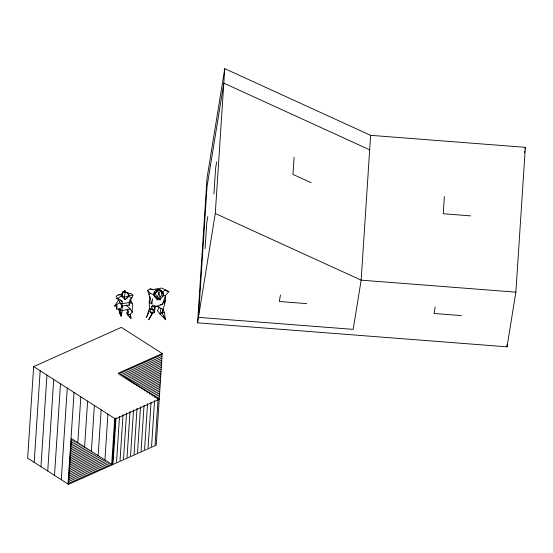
<?xml version="1.0" encoding="UTF-8"?>
<svg xmlns="http://www.w3.org/2000/svg" width="553" height="553" viewBox="0 0 553 553"><rect width="100%" height="100%" fill="white"/><g stroke="black" fill="none" stroke-linecap="round" stroke-linejoin="round"><path stroke-width="0.83" d="M152.911 312.88L148.681 319.765L151.854 313.745L154.55 312.41L154.446 308.512M121.985 306.417L122.178 301.579L117.665 298.551L116.434 298.482L118.273 299.346L121.985 306.417L126.229 305.242L129.153 305.235L129.229 302.567L130.37 299.014M127.328 309.459L128.738 311.574L127.632 314.809L130.308 314.284L132.264 312.21L130.218 308.927L121.805 310.696L120.215 309.431L116.6 309.023L116.773 304.544L119.78 302.83L121.031 303.5M122.331 310.447L121.148 316.219L120.402 312.39L120.519 309.417L119.393 308.712M33.643 366.584L27.65 458.167L68.517 484.345L156.243 445.124L162.236 353.547L121.37 327.369L33.643 366.584L115.377 418.946L159.236 399.335L118.37 373.157L162.236 353.547M34.182 462.322L40.175 370.745M40.957 466.663L46.95 375.086M47.731 471.004L53.724 379.427M54.505 475.345L60.498 383.761M61.279 479.686L67.272 388.102M68.054 484.02L74.047 392.443M68.517 484.345L71.51 438.557L112.377 464.734L115.377 418.946M77.828 442.573L80.821 396.784M84.602 446.914L87.595 401.125M91.376 451.255L94.369 405.467M98.151 455.596L101.144 409.808M104.925 459.93L107.918 414.142M111.699 464.271L114.692 418.483M113.019 463.58L116.019 417.791M116.524 462.011L119.524 416.222M120.029 460.449L123.029 414.66M123.533 458.879L126.526 413.091M127.038 457.317L130.031 411.522M130.543 455.748L133.536 409.96M134.047 454.179L137.04 408.39M137.552 452.617L140.545 406.821M141.056 451.048L144.05 405.259M144.561 449.478L147.554 403.69M148.066 447.916L151.059 402.128M151.57 446.347L154.564 400.559M155.075 444.778L158.068 398.99M197.566 322.841L207.043 178.011L224.753 68.655L370.621 135.333L525.35 147.326L515.873 292.157L507.018 346.835L197.566 322.841L215.276 213.486L224.753 68.655M205.059 248.643L206.732 223.087L207.783 216.582M213.914 193.965L215.587 168.409L216.645 161.905M294.078 157.183L292.952 174.409L311.152 182.725M370.621 135.333L361.15 280.157L353.18 329.367L198.451 317.374L206.981 187.025L223.806 83.137L369.674 149.815M444.377 196.522L443.25 213.741L470.555 215.864M507.018 346.835L507.191 344.249M130.577 301.164L132.388 303.445L132.264 312.21M163.37 295.696L163.529 293.546L162.14 291.5L159.395 289.468L157.522 289.489L155.642 290.297L154.308 291.998C153.112 294.659 154.716 297.735 157.356 298.717L160.522 298.668L163.37 295.696L163.529 293.546L161.345 290.781M154.308 291.998L154.038 295.088L155.407 297.521L157.356 298.717M121.605 312.182L121.148 316.219L119.676 313.378L118.791 308.643M122.386 292.35L127.999 292.814L128.255 296.581L125.109 299.685L124.231 296.926L125.268 292.558L124.999 290.947L122.386 292.35L121.867 296.505L125.109 299.685L127.861 297.431L129.077 295.088L127.771 292.565M155.338 306.134L154.522 309.383L152.835 309.957L151.494 306.811L157.716 306.48L160.868 308.304L160.1 314.063L165.554 319.634L164.22 312.148L162.713 309.5M127.632 314.809L130.978 318.369L130.308 314.284L130.978 318.369L126.955 313.613L127.418 310.185M150.105 296.581L149.269 302.546L151.881 303.839L152.58 298.772M158.137 298.108L156.665 299.823L160.011 299.712L160.197 298.371M154.55 312.41L155.027 306.238M158.822 306.749L159.029 308.18L157.384 310.627L160.1 314.063L161.994 312.811C163.605 307.696 165.693 302.27 165.285 296.843M280.412 294.998L279.355 301.496L306.666 303.618M435.135 306.991L434.084 313.496L461.389 315.611M524.465 152.794L524.714 151.232M525.08 149.013L525.35 147.326M121.805 310.696L122.635 306.051M163.605 316.883L165.554 319.634L161.994 312.811L162.534 310.323M116.6 309.023L116.932 307.592M148.653 313.005L146.469 317.339L149.441 308.636L149.269 302.546M126.955 313.613L127.37 312.113M162.686 296.788L163.584 293.954L162.14 291.5L159.395 289.468L155.642 290.297M160.011 299.712L160.557 298.081M164.379 303.383L165.52 300.016L161.766 304.648L155.773 306.314L152.759 305L151.494 306.811M155.483 293.443L157.356 290.242L160.695 290.318L162.126 293.899L161.524 295.62L160.19 296.954L158.932 297.293L157.218 296.926L155.863 295.129L155.483 293.443L156.216 291.721L157.287 290.933M151.881 303.839L147.575 290.346L150.319 288.88L152.918 289.502L161.587 288.058L168.872 291.555L165.61 295.42L162.547 304.122L160.128 304.71M130.038 300.134L131.759 297.977L132.92 295.233L131.42 293.733L127.328 293.29M129.153 305.235L131.026 301.35L130.66 299.18M120.215 309.431L122.137 305.913M122.566 295.35L121.867 296.505L124.231 296.926L128.255 296.581M154.522 309.383L151.854 313.745L148.819 310.966M117.264 306.168L114.637 306.003L118.294 300.466M157.218 296.926L160.695 290.318L162.126 293.899M120.402 312.39L119.676 313.378L118.992 308.933M152.766 312.542L151.854 313.745L149.441 308.636L151.978 309.009M152.504 289.931L152.918 289.502M149.165 294.39L150.354 293.353L154.225 294.908M122.254 295.247L117.665 298.551L116.095 296.242L118.335 294.88L122.794 293.788M114.637 306.003L116.773 304.544M122.351 292.198L124.971 290.553L126.125 292.544M161.939 292.032L165.686 289.959M118.349 374.105L161.759 354.701M119.98 375.155L161.642 356.526M121.619 376.199L161.524 358.358M123.25 377.243L161.4 360.19M124.881 378.287L161.282 362.015M126.513 379.337L161.165 363.846M128.144 380.381L161.041 365.671M129.775 381.425L160.923 367.503M131.414 382.476L160.805 369.335M133.045 383.519L160.681 371.16M134.676 384.563L160.564 372.992M136.308 385.607L160.446 374.816M137.939 386.658L160.322 376.648M139.57 387.701L160.204 378.48M141.209 388.745L160.087 380.305M142.84 389.796L159.969 382.137M144.471 390.84L159.845 383.969M146.103 391.883L159.727 385.794M147.734 392.934L159.61 387.625M149.365 393.978L159.485 389.45M151.004 395.022L159.368 391.282M152.635 396.066L159.25 393.114M154.266 397.116L159.126 394.939M155.898 398.16L159.008 396.771M157.529 399.204L158.891 398.595M71.047 439.649L71.441 439.469M70.922 441.474L73.072 440.513M70.805 443.306L74.703 441.564M70.687 445.13L76.335 442.607M70.563 446.962L77.966 443.651M70.445 448.794L79.597 444.702M70.328 450.619L81.236 445.746M70.203 452.451L82.867 446.789M70.086 454.276L84.498 447.833M69.968 456.107L86.13 448.884M69.844 457.939L87.761 449.928M69.726 459.764L89.392 450.971M69.609 461.596L91.031 452.022M69.491 463.421L92.662 453.066M69.367 465.253L94.293 454.11M69.249 467.085L95.925 455.154M69.132 468.909L97.556 456.204M69.007 470.741L99.187 457.248M68.89 472.573L100.826 458.292M68.772 474.398L102.457 459.343M68.648 476.23L104.088 460.386M68.531 478.055L105.72 461.43M68.413 479.886L107.351 462.474M68.289 481.718L108.982 463.525M68.171 483.543L110.614 464.568M161.994 312.811L164.22 312.148M121.784 303.715L129.229 302.567M163.066 295.551L165.61 295.42M118.335 294.88L122.151 294.79M128.621 295.316L132.92 295.233M515.873 292.157L361.15 280.157L215.276 213.486M160.522 298.668L156.596 298.233L154.536 296.304L153.872 294.307M166.508 291.072L168.872 291.555M149.441 308.636L152.835 309.957M160.868 308.304L163.363 309.486M131.096 302.823L132.388 303.445M150.319 288.88L151.709 289.62M128.289 296.097L131.759 297.977M120.215 299.878L122.178 301.579M126.229 305.242L130.218 308.927M147.575 290.346L150.354 293.353M160.19 296.954L157.356 290.242M149.089 301.226L149.531 302.774"/></g></svg>
